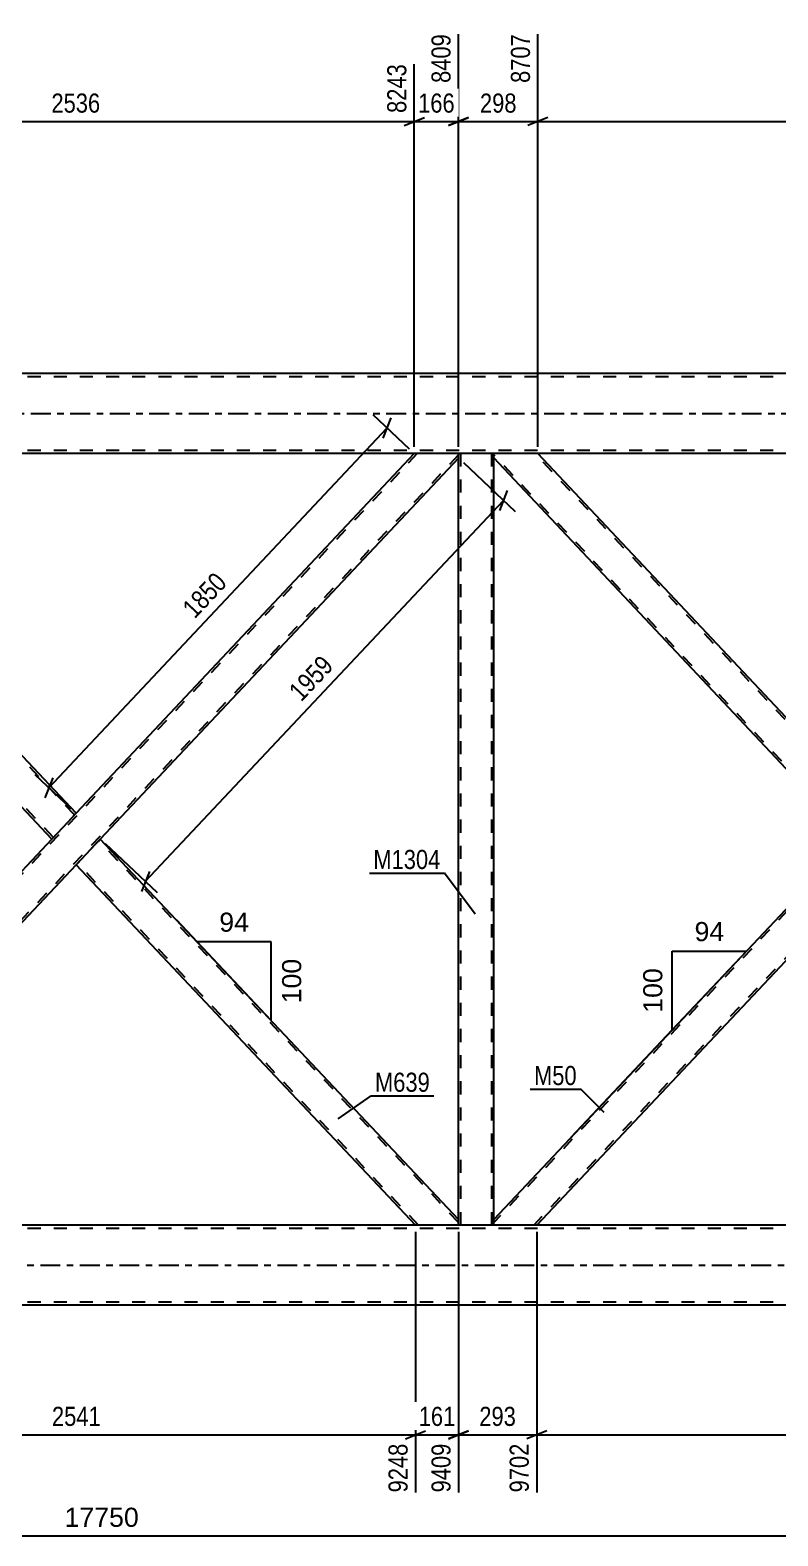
# Model space of a CAD drawing. Header units: millimetres. Extents: x 0 to 1189, y 0 to 841.
# Drawn here: x 387.8 to 499.9, y 441 to 666.6 of the extents above; entities that cross this region are included whole.
import ezdxf

# ---------------------------------------------------------------- set-up
doc = ezdxf.new("R2010")
doc.units = ezdxf.units.MM
doc.linetypes.add('DXK_LINE_DOT2', pattern=[3.9198, 1.9599, -1.9599])
doc.linetypes.add('DXK_LINE_DOT3', pattern=[5.9187, 2.979, -0.9799, 0.9799, -0.9799])
doc.styles.add('Arial', font='ARIAL.TTF', dxfattribs={"height": 0.2})
doc.styles.add('Arial Narrow', font='ARIALN.TTF', dxfattribs={"height": 0.2})

# ---------------------------------------------------------------- blocks, each defined once
blk = doc.blocks.new('Part-717048542-1833 - 1640')
at = {"color": 7, "linetype": 'DXK_LINE_DOT2'}
for p, q in [((706.9, 614.7), (115.66, 614.7)), ((706.9, 603.66), (115.66, 603.66))]:
    blk.add_line(p, q, dxfattribs=at)
at = {"color": 2, "linetype": 'Continuous'}
for p, q in [((568.17, 615.18), (341.17, 615.18)), ((577.07, 603.18), (115.66, 603.18))]:
    blk.add_line(p, q, dxfattribs=at)
at = {"color": 7, "linetype": 'DXK_LINE_DOT3'}
blk.add_line((115.66, 609.18), (706.9, 609.18), dxfattribs=at)
blk = doc.blocks.new('Part-717048542-1848 - 1640')
at = {"color": 7, "linetype": 'DXK_LINE_DOT2'}
for p, q in [((706.9, 487.58), (88.16, 487.58)), ((706.9, 487.1), (75.66, 487.1)), ((706.9, 476.06), (75.66, 476.06))]:
    blk.add_line(p, q, dxfattribs=at)
at = {"color": 2, "linetype": 'Continuous'}
for p, q in [((568.17, 487.58), (341.17, 487.58)), ((706.9, 475.58), (80.46, 475.58))]:
    blk.add_line(p, q, dxfattribs=at)
at = {"color": 7, "linetype": 'DXK_LINE_DOT3'}
blk.add_line((75.66, 481.58), (706.9, 481.58), dxfattribs=at)
blk = doc.blocks.new('Part-717048542-2008 - 1640')
at = {"color": 2, "linetype": 'Continuous'}
for p, q in [((398.33, 545.43), (394.71, 541.58)), ((452.02, 488.44), (398.33, 545.43)), ((445.58, 487.58), (394.71, 541.58)), ((452.02, 487.58), (452.02, 488.44))]:
    blk.add_line(p, q, dxfattribs=at)
at = {"color": 7, "linetype": 'DXK_LINE_DOT2'}
for p, q in [((452.02, 487.97), (398.11, 545.2)), ((394.93, 541.81), (394.94, 541.83)), ((446.01, 487.58), (394.93, 541.81)), ((452.02, 487.58), (445.58, 487.58))]:
    blk.add_line(p, q, dxfattribs=at)
blk = doc.blocks.new('Part-717048542-2063 - 1640')
at = {"color": 7, "linetype": 'DXK_LINE_DOT2'}
for p, q in [((457.3, 603.18), (452.02, 603.18)), ((452.02, 602.51), (452.02, 603.18)), ((452.34, 487.58), (452.34, 603.18)), ((456.98, 487.58), (456.98, 603.18)), ((457.3, 602.52), (457.3, 603.18)), ((452.02, 487.58), (452.02, 488.44)), ((457.3, 487.58), (452.02, 487.58)), ((457.3, 487.58), (457.3, 488.44))]:
    blk.add_line(p, q, dxfattribs=at)
at = {"color": 2, "linetype": 'Continuous'}
for p, q in [((452.02, 488.44), (452.02, 602.51)), ((457.3, 488.44), (457.3, 602.52))]:
    blk.add_line(p, q, dxfattribs=at)
blk = doc.blocks.new('Part-717048542-2103 - 1640')
at = {"color": 2, "linetype": 'Continuous'}
for p, q in [((457.3, 602.52), (457.3, 603.18)), ((510.98, 545.43), (457.3, 602.52)), ((514.61, 549.28), (463.92, 603.18)), ((514.17, 548.81), (510.98, 545.43)), ((514.61, 549.28), (514.17, 548.81))]:
    blk.add_line(p, q, dxfattribs=at)
at = {"color": 7, "linetype": 'DXK_LINE_DOT2'}
for p, q in [((463.92, 603.18), (457.3, 603.18)), ((511.2, 545.66), (457.3, 602.98)), ((514.39, 549.05), (463.48, 603.18)), ((514.57, 549.25), (514.17, 548.81)), ((511.2, 545.66), (511.22, 545.68))]:
    blk.add_line(p, q, dxfattribs=at)
blk = doc.blocks.new('Part-717048542-2118 - 1640')
at = {"color": 7, "linetype": 'DXK_LINE_DOT2'}
for p, q in [((565.82, 603.18), (457.3, 487.97)), ((572.02, 602.99), (463.3, 487.58)), ((572.02, 603.18), (565.38, 603.18)), ((514.61, 549.28), (510.98, 545.43)), ((518.23, 545.43), (514.61, 541.58)), ((457.3, 487.84), (457.3, 487.86)), ((463.74, 487.58), (457.3, 487.58))]:
    blk.add_line(p, q, dxfattribs=at)
at = {"color": 2, "linetype": 'Continuous'}
for p, q in [((565.38, 603.18), (514.61, 549.28)), ((572.02, 602.52), (518.23, 545.43)), ((572.02, 602.52), (572.02, 603.18)), ((510.98, 545.43), (457.3, 488.44)), ((514.61, 541.58), (463.74, 487.58)), ((457.3, 487.58), (457.3, 488.44))]:
    blk.add_line(p, q, dxfattribs=at)
blk = doc.blocks.new('Part-717048542-2123 - 1640')
at = {"color": 2, "linetype": 'Continuous'}
for p, q in [((337.3, 602.52), (337.3, 603.18)), ((391.08, 545.43), (337.3, 602.52)), ((394.7, 549.28), (343.94, 603.18)), ((394.27, 548.81), (391.08, 545.43)), ((394.58, 549.14), (394.27, 548.81)), ((394.7, 549.28), (394.58, 549.14))]:
    blk.add_line(p, q, dxfattribs=at)
at = {"color": 7, "linetype": 'DXK_LINE_DOT2'}
for p, q in [((343.94, 603.18), (337.3, 603.18)), ((391.3, 545.66), (337.3, 602.99)), ((394.48, 549.05), (343.5, 603.18)), ((394.43, 548.99), (394.27, 548.81)), ((394.58, 549.14), (394.48, 549.05)), ((391.3, 545.66), (391.32, 545.68))]:
    blk.add_line(p, q, dxfattribs=at)
blk = doc.blocks.new('Part-717048542-2138 - 1640')
at = {"color": 7, "linetype": 'DXK_LINE_DOT2'}
for p, q in [((445.83, 603.18), (337.3, 487.77)), ((452.02, 602.98), (343.48, 487.58)), ((452.02, 603.18), (445.39, 603.18)), ((394.7, 549.28), (391.08, 545.43)), ((398.33, 545.43), (394.71, 541.58)), ((338.12, 489.12), (337.3, 488.24)), ((337.3, 487.58), (337.3, 488.24)), ((343.92, 487.58), (337.3, 487.58))]:
    blk.add_line(p, q, dxfattribs=at)
at = {"color": 2, "linetype": 'Continuous'}
for p, q in [((445.39, 603.18), (394.7, 549.28)), ((452.02, 602.51), (398.33, 545.43)), ((452.02, 602.51), (452.02, 603.18)), ((391.08, 545.43), (338.12, 489.12)), ((394.71, 541.58), (343.92, 487.58))]:
    blk.add_line(p, q, dxfattribs=at)
blk = doc.blocks.new('StraightDimension-717048542-2580 - 1640')
at = {"color": 7, "linetype": 'Continuous'}
for p, q in [((452.02, 604.18), (452.02, 666.02)), ((463.92, 604.18), (463.92, 666.02)), ((450.52, 652.31), (453.52, 653.51)), ((452.02, 652.91), (463.92, 652.91)), ((465.42, 653.51), (462.42, 652.31))]:
    blk.add_line(p, q, dxfattribs=at)
at = {"color": 0}
blk.add_wipeout([(461.31, 653.66), (461.31, 657.86), (454.63, 657.86), (454.63, 653.66)], dxfattribs=at)
at = {"color": 0, "linetype": 'Continuous'}
blk.add_wipeout([(463.32, 666.62), (459.12, 666.62), (459.12, 658.11), (463.32, 658.11)], dxfattribs=at)
at = {"color": 3, "linetype": 'Continuous', "style": 'Arial Narrow'}
blk.add_text('8707', height=2.863, rotation=90.0002, dxfattribs=at).set_placement((462.72, 658.71))
at = {"color": 3, "style": 'Arial Narrow'}
blk.add_text('298', height=2.863, dxfattribs=at).set_placement((455.23, 654.26))
blk = doc.blocks.new('StraightDimension-717048542-3131 - 1640')
at = {"color": 7, "linetype": 'Continuous'}
for p, q in [((343.92, 486.58), (343.92, 447.54)), ((445.58, 486.58), (445.58, 447.54)), ((345.42, 456.75), (342.42, 455.55)), ((343.92, 456.15), (445.58, 456.15)), ((444.08, 455.55), (447.08, 456.75))]:
    blk.add_line(p, q, dxfattribs=at)
at = {"color": 0}
blk.add_wipeout([(399.01, 456.9), (399.01, 461.1), (390.49, 461.1), (390.49, 456.9)], dxfattribs=at)
at = {"color": 0, "linetype": 'Continuous'}
blk.add_wipeout([(444.98, 455.45), (440.78, 455.45), (440.78, 446.94), (444.98, 446.94)], dxfattribs=at)
at = {"color": 3, "style": 'Arial Narrow'}
blk.add_text('2541', height=2.863, dxfattribs=at).set_placement((391.09, 457.5))
at = {"color": 3, "linetype": 'Continuous', "style": 'Arial Narrow'}
blk.add_text('9248', height=2.863, rotation=90.0002, dxfattribs=at).set_placement((444.38, 447.54))
blk = doc.blocks.new('StraightDimension-717048542-3114 - 1640')
at = {"color": 7, "linetype": 'Continuous'}
for p, q in [((445.58, 486.58), (445.58, 447.54)), ((452.02, 486.58), (452.02, 447.54)), ((444.08, 455.55), (447.08, 456.75)), ((445.58, 456.15), (452.02, 456.15)), ((453.52, 456.75), (450.52, 455.55))]:
    blk.add_line(p, q, dxfattribs=at)
at = {"color": 0}
blk.add_wipeout([(452.14, 456.9), (452.14, 461.1), (445.45, 461.1), (445.45, 456.9)], dxfattribs=at)
at = {"color": 0, "linetype": 'Continuous'}
blk.add_wipeout([(451.42, 455.45), (447.22, 455.45), (447.22, 446.94), (451.42, 446.94)], dxfattribs=at)
at = {"color": 3, "style": 'Arial Narrow'}
blk.add_text('161', height=2.863, dxfattribs=at).set_placement((446.05, 457.5))
at = {"color": 3, "linetype": 'Continuous', "style": 'Arial Narrow'}
blk.add_text('9409', height=2.863, rotation=90.0002, dxfattribs=at).set_placement((450.82, 447.54))
blk = doc.blocks.new('AngleDimension-717048542-2405 - 1640')
at = {"color": 7, "linetype": 'Continuous'}
for p, q in [((484.05, 528.63), (495.16, 528.63)), ((484.05, 516.84), (495.16, 528.63)), ((484.05, 516.84), (484.05, 528.63)), ((468.89, 500.75), (484.05, 516.84))]:
    blk.add_line(p, q, dxfattribs=at)
at = {"color": 0}
for points in [[(492.43, 529.53), (492.43, 533.73), (486.78, 533.73), (486.78, 529.53)], [(483.15, 526.67), (478.95, 526.67), (478.95, 518.8), (483.15, 518.8)]]:
    blk.add_wipeout(points, dxfattribs=at)
at = {"color": 3, "style": 'Arial'}
blk.add_text('94', height=2.865, dxfattribs=at).set_placement((487.38, 530.13))
blk.add_text('100', height=2.865, rotation=90.0002, dxfattribs=at).set_placement((482.55, 519.4))
blk = doc.blocks.new('StraightDimension-717048542-2590 - 1640')
at = {"color": 7, "linetype": 'Continuous'}
for p, q in [((452.02, 604.18), (452.02, 666.02)), ((445.39, 604.18), (445.39, 661.52)), ((443.89, 652.31), (446.89, 653.51)), ((445.39, 652.91), (452.02, 652.91)), ((453.52, 653.51), (450.52, 652.31))]:
    blk.add_line(p, q, dxfattribs=at)
at = {"color": 0}
blk.add_wipeout([(452.04, 653.66), (452.04, 657.86), (445.36, 657.86), (445.36, 653.66)], dxfattribs=at)
at = {"color": 0, "linetype": 'Continuous'}
blk.add_wipeout([(451.42, 666.62), (447.22, 666.62), (447.22, 658.11), (451.42, 658.11)], dxfattribs=at)
at = {"color": 3, "linetype": 'Continuous', "style": 'Arial Narrow'}
blk.add_text('8409', height=2.863, rotation=90.0002, dxfattribs=at).set_placement((450.82, 658.71))
at = {"color": 3, "style": 'Arial Narrow'}
blk.add_text('166', height=2.863, dxfattribs=at).set_placement((445.96, 654.26))
blk = doc.blocks.new('StraightDimension-717048542-2230 - 1640')
at = {"color": 7, "linetype": 'Continuous'}
blk.add_line((74.66, 441.03), (722.4, 441.03), dxfattribs=at)
at = {"color": 0}
blk.add_wipeout([(404.69, 441.78), (404.69, 445.98), (392.37, 445.98), (392.37, 441.78)], dxfattribs=at)
at = {"color": 3, "style": 'Arial'}
blk.add_text('17750', height=2.865, dxfattribs=at).set_placement((392.97, 442.38))
blk = doc.blocks.new('AngleDimension-717048542-2419 - 1640')
at = {"color": 7, "linetype": 'Continuous'}
for p, q in [((409.76, 533.3), (412.83, 530.04)), ((423.94, 530.04), (412.83, 530.04)), ((423.94, 518.25), (412.83, 530.04)), ((423.94, 518.25), (423.94, 530.04))]:
    blk.add_line(p, q, dxfattribs=at)
at = {"color": 0}
for points in [[(421.21, 530.94), (421.21, 535.14), (415.56, 535.14), (415.56, 530.94)], [(429.04, 528.08), (424.84, 528.08), (424.84, 520.21), (429.04, 520.21)]]:
    blk.add_wipeout(points, dxfattribs=at)
at = {"color": 3, "style": 'Arial'}
blk.add_text('94', height=2.865, dxfattribs=at).set_placement((416.16, 531.54))
blk.add_text('100', height=2.865, rotation=90.0002, dxfattribs=at).set_placement((428.44, 520.81))
blk = doc.blocks.new('StraightDimension-717048542-2567 - 1640')
at = {"color": 7, "linetype": 'Continuous'}
for p, q in [((463.92, 604.18), (463.92, 666.02)), ((565.38, 604.18), (565.38, 663.35)), ((465.42, 653.51), (462.42, 652.31)), ((463.92, 652.91), (565.38, 652.91)), ((563.88, 652.31), (566.88, 653.51))]:
    blk.add_line(p, q, dxfattribs=at)
at = {"color": 0, "linetype": 'Continuous'}
blk.add_wipeout([(564.78, 663.95), (560.58, 663.95), (560.58, 653.61), (564.78, 653.61)], dxfattribs=at)
at = {"color": 0}
blk.add_wipeout([(518.91, 653.66), (518.91, 657.86), (510.39, 657.86), (510.39, 653.66)], dxfattribs=at)
at = {"color": 3, "linetype": 'Continuous', "style": 'Arial Narrow'}
blk.add_text('11243', height=2.863, rotation=90.0002, dxfattribs=at).set_placement((564.18, 654.21))
at = {"color": 3, "style": 'Arial Narrow'}
blk.add_text('2536', height=2.863, dxfattribs=at).set_placement((510.99, 654.26))
blk = doc.blocks.new('StraightDimension-717048542-2600 - 1640')
at = {"color": 7, "linetype": 'Continuous'}
for p, q in [((343.94, 604.18), (343.94, 666.02)), ((445.39, 604.18), (445.39, 661.52)), ((345.44, 653.51), (342.44, 652.31)), ((343.94, 652.91), (445.39, 652.91)), ((443.89, 652.31), (446.89, 653.51))]:
    blk.add_line(p, q, dxfattribs=at)
at = {"color": 0, "linetype": 'Continuous'}
blk.add_wipeout([(444.79, 662.12), (440.59, 662.12), (440.59, 653.61), (444.79, 653.61)], dxfattribs=at)
at = {"color": 0}
blk.add_wipeout([(398.92, 653.66), (398.92, 657.86), (390.41, 657.86), (390.41, 653.66)], dxfattribs=at)
at = {"color": 3, "linetype": 'Continuous', "style": 'Arial Narrow'}
blk.add_text('8243', height=2.863, rotation=90.0002, dxfattribs=at).set_placement((444.19, 654.21))
at = {"color": 3, "style": 'Arial Narrow'}
blk.add_text('2536', height=2.863, dxfattribs=at).set_placement((391.01, 654.26))
blk = doc.blocks.new('StraightDimension-717048542-2833 - 1640')
at = {"color": 7, "linetype": 'Continuous'}
for p, q in [((452.74, 601.83), (460.52, 594.52)), ((405.08, 539.08), (458.77, 596.16)), ((458.18, 594.66), (459.36, 597.67)), ((399.06, 544.74), (406.83, 537.43)), ((405.68, 540.58), (404.49, 537.57))]:
    blk.add_line(p, q, dxfattribs=at)
at = {"color": 0}
blk.add_wipeout([(434.3, 571.23), (431.24, 574.11), (425.4, 567.91), (428.46, 565.03)], dxfattribs=at)
at = {"color": 3, "style": 'Arial Narrow'}
blk.add_text('1959', height=2.863, rotation=46.7591, dxfattribs=at).set_placement((428.44, 565.88))
blk = doc.blocks.new('StraightDimension-717048542-2848 - 1640')
at = {"color": 7, "linetype": 'Continuous'}
for p, q in [((390.62, 553.12), (441.31, 607.02)), ((444.66, 603.86), (439.23, 608.97)), ((440.72, 605.51), (441.9, 608.52)), ((393.98, 549.97), (388.55, 555.07)), ((391.21, 554.62), (390.03, 551.62))]:
    blk.add_line(p, q, dxfattribs=at)
at = {"color": 0}
blk.add_wipeout([(418.33, 583.68), (415.27, 586.56), (409.44, 580.36), (412.5, 577.48)], dxfattribs=at)
at = {"color": 3, "style": 'Arial Narrow'}
blk.add_text('1850', height=2.863, rotation=46.7591, dxfattribs=at).set_placement((412.48, 578.33))
blk = doc.blocks.new('StraightDimension-717048542-3079 - 1640')
at = {"color": 7, "linetype": 'Continuous'}
for p, q in [((463.74, 486.58), (463.74, 447.54)), ((565.39, 486.58), (565.39, 445.71)), ((465.24, 456.75), (462.24, 455.55)), ((463.74, 456.15), (565.39, 456.15)), ((563.89, 455.55), (566.89, 456.75))]:
    blk.add_line(p, q, dxfattribs=at)
at = {"color": 0}
blk.add_wipeout([(518.82, 456.9), (518.82, 461.1), (510.31, 461.1), (510.31, 456.9)], dxfattribs=at)
at = {"color": 0, "linetype": 'Continuous'}
blk.add_wipeout([(564.79, 455.45), (560.59, 455.45), (560.59, 445.11), (564.79, 445.11)], dxfattribs=at)
at = {"color": 3, "style": 'Arial Narrow'}
blk.add_text('2541', height=2.863, dxfattribs=at).set_placement((510.91, 457.5))
at = {"color": 3, "linetype": 'Continuous', "style": 'Arial Narrow'}
blk.add_text('12243', height=2.863, rotation=90.0002, dxfattribs=at).set_placement((564.19, 445.71))
blk = doc.blocks.new('StraightDimension-717048542-3097 - 1640')
at = {"color": 7, "linetype": 'Continuous'}
for p, q in [((452.02, 486.58), (452.02, 447.54)), ((463.74, 486.58), (463.74, 447.54)), ((450.52, 455.55), (453.52, 456.75)), ((452.02, 456.15), (463.74, 456.15)), ((465.24, 456.75), (462.24, 455.55))]:
    blk.add_line(p, q, dxfattribs=at)
at = {"color": 0}
blk.add_wipeout([(461.22, 456.9), (461.22, 461.1), (454.53, 461.1), (454.53, 456.9)], dxfattribs=at)
at = {"color": 0, "linetype": 'Continuous'}
blk.add_wipeout([(463.14, 455.45), (458.94, 455.45), (458.94, 446.94), (463.14, 446.94)], dxfattribs=at)
at = {"color": 3, "style": 'Arial Narrow'}
blk.add_text('293', height=2.863, dxfattribs=at).set_placement((455.13, 457.5))
at = {"color": 3, "linetype": 'Continuous', "style": 'Arial Narrow'}
blk.add_text('9702', height=2.863, rotation=90.0002, dxfattribs=at).set_placement((462.54, 447.54))
blk = doc.blocks.new('Mark-717048542-2004 - 1640')
at = {"color": 0}
blk.add_wipeout([(447.73, 507.56), (447.73, 510.56), (439.5, 510.56), (439.5, 507.56)], dxfattribs=at)
blk.add_wipeout([(447.73, 507.56), (447.73, 510.56), (439.5, 510.56), (439.5, 507.56)], dxfattribs=at)
at = {"color": 30, "linetype": 'Continuous'}
for p, q in [((433.98, 503.5), (438.9, 506.96)), ((438.9, 506.96), (448.33, 506.96))]:
    blk.add_line(p, q, dxfattribs=at)
at = {"color": 3, "style": 'Arial Narrow'}
blk.add_text('M639', height=2.863, dxfattribs=at).set_placement((439.5, 507.56))
blk = doc.blocks.new('Mark-717048542-2059 - 1640')
at = {"color": 0}
blk.add_wipeout([(449.3, 540.94), (449.3, 543.94), (439.25, 543.94), (439.25, 540.94)], dxfattribs=at)
blk.add_wipeout([(449.3, 540.94), (449.3, 543.94), (439.25, 543.94), (439.25, 540.94)], dxfattribs=at)
at = {"color": 30, "linetype": 'Continuous'}
for p in [(438.65, 540.34), (454.53, 534.19)]:
    blk.add_line(p, (449.9, 540.34), dxfattribs=at)
at = {"color": 3, "style": 'Arial Narrow'}
blk.add_text('M1304', height=2.863, dxfattribs=at).set_placement((439.25, 540.94))
blk = doc.blocks.new('Mark-717048542-2114 - 1640')
at = {"color": 0}
blk.add_wipeout([(469.72, 508.57), (469.72, 511.57), (463.33, 511.57), (463.33, 508.57)], dxfattribs=at)
blk.add_wipeout([(469.72, 508.57), (469.72, 511.57), (463.33, 511.57), (463.33, 508.57)], dxfattribs=at)
at = {"color": 30, "linetype": 'Continuous'}
for p in [(462.73, 507.97), (473.86, 504.44)]:
    blk.add_line(p, (470.32, 507.97), dxfattribs=at)
at = {"color": 3, "style": 'Arial Narrow'}
blk.add_text('M50', height=2.863, dxfattribs=at).set_placement((463.33, 508.57))

msp = doc.modelspace()

# ---------------------------------------------------------------- block references
for name in ['Part-717048542-1833 - 1640', 'Part-717048542-2123 - 1640', 'Part-717048542-2138 - 1640', 'Part-717048542-2063 - 1640', 'Part-717048542-2103 - 1640', 'Part-717048542-2118 - 1640', 'Part-717048542-2008 - 1640', 'Part-717048542-1848 - 1640']:
    msp.add_blockref(name, (0, 0))

# ---------------------------------------------------------------- next in the draw order: block references
for name in ['StraightDimension-717048542-2580 - 1640', 'StraightDimension-717048542-2833 - 1640', 'AngleDimension-717048542-2419 - 1640', 'AngleDimension-717048542-2405 - 1640', 'Mark-717048542-2004 - 1640', 'StraightDimension-717048542-3131 - 1640']:
    msp.add_blockref(name, (0, 0))

# ---------------------------------------------------------------- next in the draw order: block references
for name in ['StraightDimension-717048542-2590 - 1640', 'StraightDimension-717048542-2567 - 1640', 'Mark-717048542-2059 - 1640', 'Mark-717048542-2114 - 1640', 'StraightDimension-717048542-3114 - 1640']:
    msp.add_blockref(name, (0, 0))

# ---------------------------------------------------------------- next in the draw order: block references
for name in ['StraightDimension-717048542-2600 - 1640', 'StraightDimension-717048542-2230 - 1640']:
    msp.add_blockref(name, (0, 0))

# ---------------------------------------------------------------- next in the draw order: block references
for name in ['StraightDimension-717048542-2848 - 1640', 'StraightDimension-717048542-3079 - 1640']:
    msp.add_blockref(name, (0, 0))

# ---------------------------------------------------------------- next in the draw order: block references
msp.add_blockref('StraightDimension-717048542-3097 - 1640', (0, 0))

doc.saveas('drawing.dxf')
